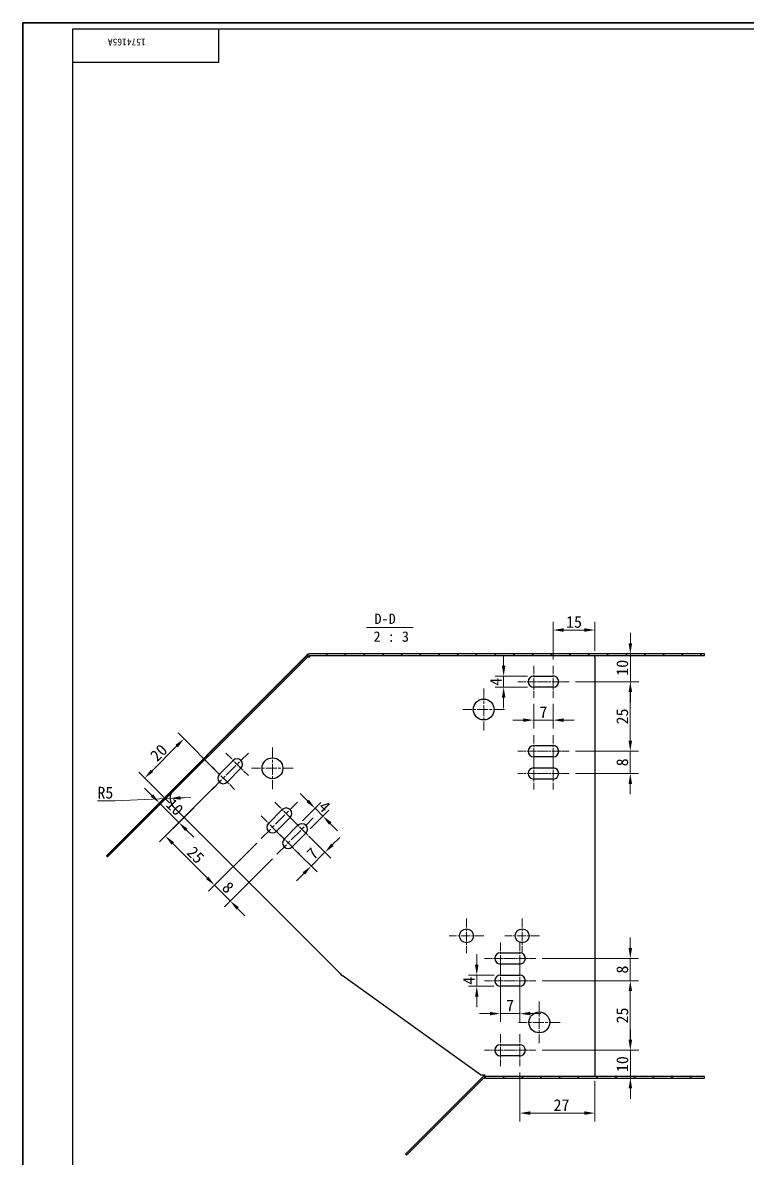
# Model space of a CAD drawing. Header units: millimetres. Extents: x 9 to 887, y 8 to 622.
# Drawn here: x 9 to 269.7, y 213.5 to 621.8 of the extents above; entities that cross this region are included whole.
import ezdxf
from ezdxf.enums import TextEntityAlignment as Align

# ---------------------------------------------------------------- set-up
doc = ezdxf.new("R2018")
doc.units = ezdxf.units.MM
doc.header["$LTSCALE"] = 1.5
doc.linetypes.add('CHAIN', pattern=[0.3543, 0.2362, -0.0295, 0.0591, -0.0295])
for name, color, linetype, lineweight, true_color in [('中心标记 (ISO)', 1, 'CHAIN', 18, 0xff0000), ('中心线 (ISO)', 1, 'CHAIN', 18, 0xff0000), ('尺寸 (ISO)', 7, 'Continuous', 18, 0x008000), ('符号 (ISO)', 7, 'Continuous', 18, 0x008000)]:
    doc.layers.add(name, color=color, linetype=linetype, lineweight=lineweight, true_color=true_color)
for name, color, linetype, lineweight in [('剖面线 (ISO)', 7, 'Continuous', 18), ('可见 (ISO)', 7, 'Continuous', 25), ('图框 (ISO)', 7, 'Continuous', 35)]:
    doc.layers.add(name, color=color, linetype=linetype, lineweight=lineweight)
doc.styles.add('HZ_33', font='simfang.ttf')
doc.styles.get("Standard").update_dxf_attribs({"font": 'simfang.ttf'})
doc.styles.add('最新国标', font='simfang.ttf')
doc.dimstyles.new('默认 (GB)', dxfattribs={"dimscale": 1.5, "dimtxt": 2.8, "dimasz": 2.5, "dimexe": 2, "dimexo": 1.5, "dimgap": 0.5, "dimtad": 1, "dimtoh": 1, "dimdsep": 46, "dimtxsty": '最新国标', "dimcen": 0.09, "dimdle": 10, "dimclrd": 256, "dimclre": 256, "dimclrt": 256, "dimaunit": 1, "dimadec": 3, "dimazin": 2, "dimtfac": 0.535714, "dimtdec": 3, "dimtmove": 0, "dimatfit": 3, "dimfxl": 0, "dimtolj": 1, "dimlwd": -1, "dimlwe": -1, "dimarcsym": 0})
pattern_1 = [(45, (0, 0), (-3.367596, 3.367596), [])]

# ---------------------------------------------------------------- blocks, each defined once
blk = doc.blocks.new('图框 最新国标')
at = {"layer": '图框 (ISO)'}
for p, q in [((6, 7), (6, 414.5)), ((6, 414.5), (588.5, 414.5))]:
    blk.add_line(p, q, dxfattribs=at)
at = {"layer": '图框 (ISO)', "color": 7, "linetype": 'Continuous', "lineweight": 25}
for p, q in [((18, 413), (587, 413)), ((18, 7), (18, 413)), ((18, 413), (587, 413)), ((53, 413), (53, 405)), ((53, 405), (18, 405))]:
    blk.add_line(p, q, dxfattribs=at)
at = {"layer": '图框 (ISO)', "lineweight": 30}
blk.add_attdef('零件代号', text='', height=2.5, rotation=180, dxfattribs=at).set_placement((35.5, 409), align=Align.MIDDLE_CENTER)
blk = doc.blocks.new('*D57')
at = {"layer": 'Defpoints', "color": 0, "transparency": 16777216}
for p in [(193.62, 252.34), (227.65, 252.34), (227.65, 242.34)]:
    blk.add_point(p, dxfattribs=at)
at = {"layer": '尺寸 (ISO)', "color": 116, "true_color": 0x00803f, "transparency": 16777216}
for p, q in [((227.65, 256.09), (227.65, 259.84)), ((195.87, 252.34), (230.65, 252.34)), ((227.65, 252.34), (227.65, 248.59)), ((227.65, 246.09), (227.65, 248.59)), ((227.65, 242.34), (227.65, 246.09)), ((227.65, 238.59), (227.65, 234.84))]:
    blk.add_line(p, q, dxfattribs=at)
for points in [[(227.02, 256.09), (228.27, 256.09), (227.65, 252.34)], [(227.02, 238.59), (228.27, 238.59), (227.65, 242.34)]]:
    blk.add_solid(points, dxfattribs=at)
at = {"layer": '尺寸 (ISO)', "transparency": 16777216, "insert": (224.77, 247.34), "char_height": 4.2, "attachment_point": 5, "rotation": 90, "style": '最新国标'}
blk.add_mtext('\\A1;10', dxfattribs=at)
blk = doc.blocks.new('*D58')
at = {"layer": 'Defpoints', "color": 0, "transparency": 16777216}
for p in [(193.62, 277.34), (193.62, 252.34), (227.62, 252.34)]:
    blk.add_point(p, dxfattribs=at)
at = {"layer": '尺寸 (ISO)', "color": 116, "true_color": 0x00803f, "transparency": 16777216}
for p, q in [((195.87, 277.34), (230.62, 277.34)), ((227.62, 273.59), (227.62, 256.09)), ((195.87, 252.34), (230.62, 252.34))]:
    blk.add_line(p, q, dxfattribs=at)
for points in [[(227, 273.59), (228.25, 273.59), (227.62, 277.34)], [(227, 256.09), (228.25, 256.09), (227.62, 252.34)]]:
    blk.add_solid(points, dxfattribs=at)
at = {"layer": '尺寸 (ISO)', "transparency": 16777216, "insert": (224.75, 264.84), "char_height": 4.2, "attachment_point": 5, "rotation": 90, "style": '最新国标'}
blk.add_mtext('\\A1;25', dxfattribs=at)
blk = doc.blocks.new('*D59')
at = {"layer": 'Defpoints', "color": 0, "transparency": 16777216}
for p in [(180.87, 279.34), (172.38, 275.34), (180.87, 275.34)]:
    blk.add_point(p, dxfattribs=at)
at = {"layer": '尺寸 (ISO)', "color": 116, "true_color": 0x00803f, "transparency": 16777216}
for p, q in [((172.38, 283.09), (172.38, 286.84)), ((178.62, 279.34), (169.38, 279.34)), ((172.38, 279.34), (172.38, 275.34)), ((178.62, 275.34), (169.38, 275.34)), ((172.38, 271.59), (172.38, 267.84))]:
    blk.add_line(p, q, dxfattribs=at)
for points in [[(171.75, 283.09), (173, 283.09), (172.38, 279.34)], [(171.75, 271.59), (173, 271.59), (172.38, 275.34)]]:
    blk.add_solid(points, dxfattribs=at)
at = {"layer": '尺寸 (ISO)', "transparency": 16777216, "insert": (169.53, 277.34), "char_height": 4.2, "attachment_point": 5, "rotation": 90, "style": '最新国标'}
blk.add_mtext('\\A1;4', dxfattribs=at)
blk = doc.blocks.new('*D60')
at = {"layer": 'Defpoints', "color": 0, "transparency": 16777216}
for p in [(180.87, 279.34), (187.87, 279.34), (187.87, 265.5)]:
    blk.add_point(p, dxfattribs=at)
at = {"layer": '尺寸 (ISO)', "color": 116, "true_color": 0x00803f, "transparency": 16777216}
for p, q in [((180.87, 277.09), (180.87, 262.5)), ((187.87, 277.09), (187.87, 262.5)), ((177.12, 265.5), (173.37, 265.5)), ((180.87, 265.5), (187.87, 265.5)), ((191.62, 265.5), (195.37, 265.5))]:
    blk.add_line(p, q, dxfattribs=at)
for points in [[(177.12, 266.13), (177.12, 264.88), (180.87, 265.5)], [(191.62, 266.13), (191.62, 264.88), (187.87, 265.5)]]:
    blk.add_solid(points, dxfattribs=at)
at = {"layer": '尺寸 (ISO)', "transparency": 16777216, "insert": (184.37, 268.37), "char_height": 4.2, "attachment_point": 5, "style": '最新国标'}
blk.add_mtext('\\A1;7', dxfattribs=at)
blk = doc.blocks.new('*D61')
at = {"layer": 'Defpoints', "color": 0, "transparency": 16777216}
for p in [(187.87, 246.59), (214.87, 243.54), (214.87, 229.74)]:
    blk.add_point(p, dxfattribs=at)
at = {"layer": '尺寸 (ISO)', "color": 116, "true_color": 0x00803f, "transparency": 16777216}
for p, q in [((187.87, 244.34), (187.87, 226.74)), ((214.87, 241.29), (214.87, 226.74)), ((191.62, 229.74), (211.12, 229.74))]:
    blk.add_line(p, q, dxfattribs=at)
for points in [[(191.62, 230.36), (191.62, 229.11), (187.87, 229.74)], [(211.12, 230.36), (211.12, 229.11), (214.87, 229.74)]]:
    blk.add_solid(points, dxfattribs=at)
at = {"layer": '尺寸 (ISO)', "transparency": 16777216, "insert": (202.87, 232.61), "char_height": 4.2, "attachment_point": 5, "style": '最新国标'}
blk.add_mtext('\\A1;27', dxfattribs=at)
blk = doc.blocks.new('*D62')
at = {"layer": 'Defpoints', "color": 0, "transparency": 16777216}
for p in [(79.77, 348.76), (63.13, 346.26), (65.22, 334.2)]:
    blk.add_point(p, dxfattribs=at)
at = {"layer": '尺寸 (ISO)', "color": 116, "true_color": 0x00803f, "transparency": 16777216}
for p, q in [((78.18, 347.17), (63.09, 332.08)), ((55.49, 343.93), (52.84, 346.58)), ((58.14, 341.28), (60.8, 338.62)), ((60.8, 338.62), (62.56, 336.86)), ((65.22, 334.2), (62.56, 336.86)), ((67.87, 331.55), (70.52, 328.9))]:
    blk.add_line(p, q, dxfattribs=at)
for points in [[(55.93, 344.37), (55.05, 343.49), (58.14, 341.28)], [(68.31, 331.99), (67.42, 331.11), (65.22, 334.2)]]:
    blk.add_solid(points, dxfattribs=at)
at = {"layer": '尺寸 (ISO)', "transparency": 16777216, "insert": (63.71, 339.77), "char_height": 4.2, "attachment_point": 5, "rotation": 315, "style": '最新国标'}
blk.add_mtext('\\A1;10', dxfattribs=at)
blk = doc.blocks.new('*D63')
at = {"layer": 'Defpoints', "color": 0, "transparency": 16777216}
for p in [(52.9, 350.17), (81.18, 350.17), (63.5, 339.56)]:
    blk.add_point(p, dxfattribs=at)
at = {"layer": '尺寸 (ISO)', "color": 116, "true_color": 0x00803f, "transparency": 16777216}
for p, q in [((79.59, 351.76), (64.92, 366.43)), ((64.39, 361.66), (55.55, 352.82)), ((61.91, 341.15), (50.78, 352.29))]:
    blk.add_line(p, q, dxfattribs=at)
for points in [[(63.95, 362.1), (64.83, 361.22), (67.04, 364.31)], [(55.11, 353.26), (55.99, 352.38), (52.9, 350.17)]]:
    blk.add_solid(points, dxfattribs=at)
at = {"layer": '尺寸 (ISO)', "transparency": 16777216, "insert": (57.94, 359.27), "char_height": 4.2, "attachment_point": 5, "rotation": 45, "style": '最新国标'}
blk.add_mtext('\\A1;20', dxfattribs=at)
blk = doc.blocks.new('*D64')
at = {"layer": 'Defpoints', "color": 0, "transparency": 16777216}
for p in [(67.04, 343.1), (62.04, 342.88)]:
    blk.add_point(p, dxfattribs=at)
at = {"layer": '尺寸 (ISO)', "color": 116, "true_color": 0x00803f, "transparency": 16777216}
for p, q in [((67.04, 343.1), (62.04, 342.88)), ((65.79, 343.04), (69.54, 343.21)), ((35.97, 342.02), (42.29, 342.02)), ((42.29, 342.02), (58.3, 342.72)), ((62.04, 342.88), (58.3, 342.72))]:
    blk.add_line(p, q, dxfattribs=at)
blk.add_solid([(65.76, 343.67), (65.82, 342.42), (62.04, 342.88)], dxfattribs=at)
at = {"layer": '尺寸 (ISO)', "transparency": 16777216, "insert": (38.75, 344.9), "char_height": 4.2, "attachment_point": 5, "style": '最新国标'}
blk.add_mtext('\\A1;R5', dxfattribs=at)
blk = doc.blocks.new('*D74')
at = {"layer": 'Defpoints', "color": 0, "transparency": 16777216}
for p in [(110.88, 330.37), (105.93, 325.42), (112.8, 318.55)]:
    blk.add_point(p, dxfattribs=at)
at = {"layer": '尺寸 (ISO)', "color": 116, "true_color": 0x00803f, "transparency": 16777216}
for p, q in [((112.47, 328.78), (119.87, 321.38)), ((120.4, 326.15), (123.06, 328.8)), ((107.52, 323.83), (114.92, 316.43)), ((117.75, 323.5), (112.8, 318.55)), ((110.15, 315.9), (107.5, 313.24))]:
    blk.add_line(p, q, dxfattribs=at)
for points in [[(119.96, 326.59), (120.85, 325.71), (117.75, 323.5)], [(109.71, 316.34), (110.59, 315.45), (112.8, 318.55)]]:
    blk.add_solid(points, dxfattribs=at)
at = {"layer": '尺寸 (ISO)', "transparency": 16777216, "insert": (113.25, 323.05), "char_height": 4.2, "attachment_point": 5, "rotation": 45, "style": '最新国标'}
blk.add_mtext('\\A1;7', dxfattribs=at)
blk = doc.blocks.new('*D75')
at = {"layer": 'Defpoints', "color": 0, "transparency": 16777216}
for p in [(193.62, 285.34), (227.62, 285.34), (193.62, 277.34)]:
    blk.add_point(p, dxfattribs=at)
at = {"layer": '尺寸 (ISO)', "color": 116, "true_color": 0x00803f, "transparency": 16777216}
for p, q in [((227.62, 289.09), (227.62, 292.84)), ((195.87, 285.34), (230.62, 285.34)), ((227.62, 277.34), (227.62, 285.34)), ((195.87, 277.34), (230.62, 277.34)), ((227.62, 273.59), (227.62, 269.84))]:
    blk.add_line(p, q, dxfattribs=at)
for points in [[(227, 289.09), (228.25, 289.09), (227.62, 285.34)], [(227, 273.59), (228.25, 273.59), (227.62, 277.34)]]:
    blk.add_solid(points, dxfattribs=at)
at = {"layer": '尺寸 (ISO)', "transparency": 16777216, "insert": (224.75, 281.34), "char_height": 4.2, "attachment_point": 5, "rotation": 90, "style": '最新国标'}
blk.add_mtext('\\A1;8', dxfattribs=at)
blk = doc.blocks.new('*D76')
at = {"layer": 'Defpoints', "color": 0, "transparency": 16777216}
for p in [(205.62, 359.84), (227.62, 359.84), (205.62, 351.84)]:
    blk.add_point(p, dxfattribs=at)
at = {"layer": '尺寸 (ISO)', "color": 116, "true_color": 0x00803f, "transparency": 16777216}
for p, q in [((227.62, 363.59), (227.62, 367.34)), ((207.87, 359.84), (230.62, 359.84)), ((227.62, 351.84), (227.62, 359.84)), ((207.87, 351.84), (230.62, 351.84)), ((227.62, 348.09), (227.62, 344.34))]:
    blk.add_line(p, q, dxfattribs=at)
for points in [[(227, 363.59), (228.25, 363.59), (227.62, 359.84)], [(227, 348.09), (228.25, 348.09), (227.62, 351.84)]]:
    blk.add_solid(points, dxfattribs=at)
at = {"layer": '尺寸 (ISO)', "transparency": 16777216, "insert": (224.75, 355.84), "char_height": 4.2, "attachment_point": 5, "rotation": 90, "style": '最新国标'}
blk.add_mtext('\\A1;8', dxfattribs=at)
blk = doc.blocks.new('*D77')
at = {"layer": 'Defpoints', "color": 0, "transparency": 16777216}
for p in [(117.01, 336.5), (108.05, 333.2), (110.88, 330.37)]:
    blk.add_point(p, dxfattribs=at)
at = {"layer": '尺寸 (ISO)', "color": 116, "true_color": 0x00803f, "transparency": 16777216}
for p, q in [((111.53, 341.98), (108.88, 344.63)), ((109.64, 334.79), (116.3, 341.45)), ((114.18, 339.33), (117.01, 336.5)), ((112.47, 331.96), (119.13, 338.62)), ((119.66, 333.85), (122.31, 331.2))]:
    blk.add_line(p, q, dxfattribs=at)
for points in [[(111.97, 342.42), (111.09, 341.54), (114.18, 339.33)], [(120.1, 334.29), (119.22, 333.41), (117.01, 336.5)]]:
    blk.add_solid(points, dxfattribs=at)
at = {"layer": '尺寸 (ISO)', "transparency": 16777216, "insert": (117.61, 339.93), "char_height": 4.2, "attachment_point": 5, "rotation": 315, "style": '最新国标'}
blk.add_mtext('\\A1;4', dxfattribs=at)
blk = doc.blocks.new('*D82')
at = {"layer": 'Defpoints', "color": 0, "transparency": 16777216}
for p in [(79.77, 348.76), (94.79, 328.43), (78.02, 311.66)]:
    blk.add_point(p, dxfattribs=at)
at = {"layer": '尺寸 (ISO)', "color": 116, "true_color": 0x00803f, "transparency": 16777216}
for p, q in [((78.18, 347.17), (58.23, 327.21)), ((63, 326.68), (75.37, 314.31)), ((93.2, 326.84), (75.9, 309.54))]:
    blk.add_line(p, q, dxfattribs=at)
for points in [[(63.44, 327.13), (62.56, 326.24), (60.35, 329.34)], [(75.81, 314.75), (74.93, 313.87), (78.02, 311.66)]]:
    blk.add_solid(points, dxfattribs=at)
at = {"layer": '尺寸 (ISO)', "transparency": 16777216, "insert": (71.22, 322.53), "char_height": 4.2, "attachment_point": 5, "rotation": 315, "style": '最新国标'}
blk.add_mtext('\\A1;25', dxfattribs=at)
blk = doc.blocks.new('*D83')
at = {"layer": 'Defpoints', "color": 0, "transparency": 16777216}
for p in [(94.79, 328.43), (100.45, 322.77), (83.68, 306)]:
    blk.add_point(p, dxfattribs=at)
at = {"layer": '尺寸 (ISO)', "color": 116, "true_color": 0x00803f, "transparency": 16777216}
for p, q in [((93.2, 326.84), (75.9, 309.54)), ((98.86, 321.18), (81.56, 303.88)), ((75.37, 314.31), (72.72, 316.96)), ((78.02, 311.66), (83.68, 306)), ((86.33, 303.35), (88.98, 300.7))]:
    blk.add_line(p, q, dxfattribs=at)
for points in [[(75.81, 314.75), (74.93, 313.87), (78.02, 311.66)], [(86.77, 303.79), (85.89, 302.91), (83.68, 306)]]:
    blk.add_solid(points, dxfattribs=at)
at = {"layer": '尺寸 (ISO)', "transparency": 16777216, "insert": (82.88, 310.86), "char_height": 4.2, "attachment_point": 5, "rotation": 315, "style": '最新国标'}
blk.add_mtext('\\A1;8', dxfattribs=at)
blk = doc.blocks.new('*D84')
at = {"layer": 'Defpoints', "color": 0, "transparency": 16777216}
for p in [(227.64, 394.84), (205.62, 384.84), (227.64, 384.84)]:
    blk.add_point(p, dxfattribs=at)
at = {"layer": '尺寸 (ISO)', "color": 116, "true_color": 0x00803f, "transparency": 16777216}
for p, q in [((227.64, 398.59), (227.64, 402.34)), ((227.64, 394.84), (227.64, 391.09)), ((227.64, 391.09), (227.64, 388.59)), ((227.64, 384.84), (227.64, 388.59)), ((207.87, 384.84), (230.64, 384.84)), ((227.64, 381.09), (227.64, 377.34))]:
    blk.add_line(p, q, dxfattribs=at)
for points in [[(227.02, 398.59), (228.27, 398.59), (227.64, 394.84)], [(227.02, 381.09), (228.27, 381.09), (227.64, 384.84)]]:
    blk.add_solid(points, dxfattribs=at)
at = {"layer": '尺寸 (ISO)', "transparency": 16777216, "insert": (224.77, 389.84), "char_height": 4.2, "attachment_point": 5, "rotation": 90, "style": '最新国标'}
blk.add_mtext('\\A1;10', dxfattribs=at)
blk = doc.blocks.new('*D85')
at = {"layer": 'Defpoints', "color": 0, "transparency": 16777216}
for p in [(205.62, 384.84), (205.62, 359.84), (227.62, 359.84)]:
    blk.add_point(p, dxfattribs=at)
at = {"layer": '尺寸 (ISO)', "color": 116, "true_color": 0x00803f, "transparency": 16777216}
for p, q in [((207.87, 384.84), (230.62, 384.84)), ((227.62, 381.09), (227.62, 363.59)), ((207.87, 359.84), (230.62, 359.84))]:
    blk.add_line(p, q, dxfattribs=at)
for points in [[(227, 381.09), (228.25, 381.09), (227.62, 384.84)], [(227, 363.59), (228.25, 363.59), (227.62, 359.84)]]:
    blk.add_solid(points, dxfattribs=at)
at = {"layer": '尺寸 (ISO)', "transparency": 16777216, "insert": (224.75, 372.34), "char_height": 4.2, "attachment_point": 5, "rotation": 90, "style": '最新国标'}
blk.add_mtext('\\A1;25', dxfattribs=at)
blk = doc.blocks.new('*D86')
at = {"layer": 'Defpoints', "color": 0, "transparency": 16777216}
for p in [(199.87, 403.4), (214.87, 393.64), (199.87, 390.59)]:
    blk.add_point(p, dxfattribs=at)
at = {"layer": '尺寸 (ISO)', "color": 116, "true_color": 0x00803f, "transparency": 16777216}
for p, q in [((199.87, 392.84), (199.87, 406.4)), ((214.87, 395.89), (214.87, 406.4)), ((211.12, 403.4), (203.62, 403.4))]:
    blk.add_line(p, q, dxfattribs=at)
for points in [[(203.62, 404.03), (203.62, 402.78), (199.87, 403.4)], [(211.12, 404.03), (211.12, 402.78), (214.87, 403.4)]]:
    blk.add_solid(points, dxfattribs=at)
at = {"layer": '尺寸 (ISO)', "transparency": 16777216, "insert": (207.37, 406.28), "char_height": 4.2, "attachment_point": 5, "style": '最新国标'}
blk.add_mtext('\\A1;15', dxfattribs=at)
blk = doc.blocks.new('*D87')
at = {"layer": 'Defpoints', "color": 0, "transparency": 16777216}
for p in [(192.87, 386.84), (182.05, 382.84), (192.87, 382.84)]:
    blk.add_point(p, dxfattribs=at)
at = {"layer": '尺寸 (ISO)', "color": 116, "true_color": 0x00803f, "transparency": 16777216}
for p, q in [((182.05, 390.59), (182.05, 394.34)), ((190.62, 386.84), (179.05, 386.84)), ((182.05, 386.84), (182.05, 382.84)), ((190.62, 382.84), (179.05, 382.84)), ((182.05, 379.09), (182.05, 375.34))]:
    blk.add_line(p, q, dxfattribs=at)
for points in [[(181.42, 390.59), (182.67, 390.59), (182.05, 386.84)], [(181.42, 379.09), (182.67, 379.09), (182.05, 382.84)]]:
    blk.add_solid(points, dxfattribs=at)
at = {"layer": '尺寸 (ISO)', "transparency": 16777216, "insert": (179.2, 384.84), "char_height": 4.2, "attachment_point": 5, "rotation": 90, "style": '最新国标'}
blk.add_mtext('\\A1;4', dxfattribs=at)
blk = doc.blocks.new('*D88')
at = {"layer": 'Defpoints', "color": 0, "transparency": 16777216}
for p in [(192.87, 379.09), (199.87, 379.09), (199.87, 371.02)]:
    blk.add_point(p, dxfattribs=at)
at = {"layer": '尺寸 (ISO)', "color": 116, "true_color": 0x00803f, "transparency": 16777216}
for p, q in [((192.87, 376.84), (192.87, 368.02)), ((199.87, 376.84), (199.87, 368.02)), ((189.12, 371.02), (185.37, 371.02)), ((192.87, 371.02), (199.87, 371.02)), ((203.62, 371.02), (207.37, 371.02))]:
    blk.add_line(p, q, dxfattribs=at)
for points in [[(189.12, 371.64), (189.12, 370.39), (192.87, 371.02)], [(203.62, 371.64), (203.62, 370.39), (199.87, 371.02)]]:
    blk.add_solid(points, dxfattribs=at)
at = {"layer": '尺寸 (ISO)', "transparency": 16777216, "insert": (196.37, 373.89), "char_height": 4.2, "attachment_point": 5, "style": '最新国标'}
blk.add_mtext('\\A1;7', dxfattribs=at)

msp = doc.modelspace()

# ---------------------------------------------------------------- hatches: boundary and pattern name
at = {"layer": '剖面线 (ISO)'}
h = msp.add_hatch(dxfattribs=at)
h.set_pattern_fill('ANSI31', color=256, scale=38.1, style=0)
h.set_pattern_definition(pattern_1)
edge = h.paths.add_edge_path()
edge.add_line((39.1122, 322.2438), (39.5365, 321.8195))
edge.add_line((39.5365, 321.8195), (111.7777, 394.0608))
edge.add_ellipse((112.202, 393.6365), major_axis=(0.4243, 0.4243), ratio=1, start_angle=45, end_angle=90, ccw=False)
edge.add_line((112.202, 394.2365), (254.3665, 394.2365))
edge.add_line((254.3665, 394.2365), (254.3665, 394.8365))
edge.add_line((254.3665, 394.8365), (112.202, 394.8365))
edge.add_ellipse((112.202, 393.6365), major_axis=(-1.2, 0), ratio=1, start_angle=270, end_angle=315)
edge.add_line((111.3535, 394.485), (39.1122, 322.2438))
h = msp.add_hatch(dxfattribs=at)
h.set_pattern_fill('ANSI31', color=256, scale=38.1, style=0)
h.set_pattern_definition(pattern_1)
edge = h.paths.add_edge_path()
edge.add_line((146.6975, 215.01), (147.1217, 214.5858))
edge.add_line((147.1217, 214.5858), (174.6968, 242.1608))
edge.add_ellipse((175.121, 241.7365), major_axis=(0.4243, 0.4243), ratio=1, start_angle=45, end_angle=90, ccw=False)
edge.add_line((175.121, 242.3365), (254.3665, 242.3365))
edge.add_line((254.3665, 242.3365), (254.3665, 242.9365))
edge.add_line((254.3665, 242.9365), (175.121, 242.9365))
edge.add_ellipse((175.121, 241.7365), major_axis=(-1.2, 0), ratio=1, start_angle=270, end_angle=315)
edge.add_line((174.2725, 242.585), (146.6975, 215.01))

# ---------------------------------------------------------------- linework, layer by layer
at = {"layer": '中心标记 (ISO)', "ltscale": 8.519156}
for p, q in [((192.8725, 390.5865), (192.8725, 379.0865)), ((199.8725, 390.5865), (199.8725, 379.0865)), ((192.8725, 365.5865), (192.8725, 354.0865)), ((199.8725, 365.5865), (199.8725, 354.0865)), ((82.0647, 359.1859), (90.1965, 351.0542)), ((192.8725, 357.5865), (192.8725, 346.0865)), ((199.8725, 357.5865), (199.8725, 346.0865)), ((77.115, 354.2362), (85.2467, 346.1044)), ((99.7424, 341.5082), (107.8741, 333.3765)), ((94.7927, 336.5585), (102.9244, 328.4268)), ((105.3993, 335.8514), (113.531, 327.7197)), ((100.4495, 330.9016), (108.5812, 322.7699)), ((180.8725, 291.0865), (180.8725, 279.5865)), ((187.8725, 291.0865), (187.8725, 279.5865)), ((180.8725, 283.0865), (180.8725, 271.5865)), ((187.8725, 283.0865), (187.8725, 271.5865)), ((180.8725, 258.0865), (180.8725, 246.5865)), ((187.8725, 258.0865), (187.8725, 246.5865))]:
    msp.add_line(p, q, dxfattribs=at)
at = {"layer": '中心标记 (ISO)', "ltscale": 7.037547}
for p, q in [((196.6225, 384.8365), (187.1225, 384.8365)), ((205.6225, 384.8365), (196.1225, 384.8365)), ((196.6225, 359.8365), (187.1225, 359.8365)), ((205.6225, 359.8365), (196.1225, 359.8365)), ((196.6225, 351.8365), (187.1225, 351.8365)), ((205.6225, 351.8365), (196.1225, 351.8365)), ((184.6225, 285.3365), (175.1225, 285.3365)), ((193.6225, 285.3365), (184.1225, 285.3365)), ((184.6225, 277.3365), (175.1225, 277.3365)), ((193.6225, 277.3365), (184.1225, 277.3365)), ((184.6225, 252.3365), (175.1225, 252.3365)), ((193.6225, 252.3365), (184.1225, 252.3365))]:
    msp.add_line(p, q, dxfattribs=at)
at = {"layer": '中心标记 (ISO)', "ltscale": 11.111974}
for p, q in [((174.8725, 382.3365), (174.8725, 367.3365)), ((182.3725, 374.8365), (167.3725, 374.8365)), ((98.8585, 361.2058), (98.8585, 346.2058)), ((106.3585, 353.7058), (91.3585, 353.7058)), ((194.8725, 269.8365), (194.8725, 254.8365)), ((202.3725, 262.3365), (187.3725, 262.3365))]:
    msp.add_line(p, q, dxfattribs=at)
at = {"layer": '中心标记 (ISO)', "ltscale": 9.259962}
for p, q in [((168.6913, 299.6865), (168.6913, 287.1865)), ((188.6913, 299.6865), (188.6913, 287.1865)), ((174.9413, 293.4365), (162.4413, 293.4365)), ((194.9413, 293.4365), (182.4413, 293.4365))]:
    msp.add_line(p, q, dxfattribs=at)
at = {"layer": '中心线 (ISO)', "ltscale": 13.704791}
for p, q in [((77.115, 346.1044), (90.1965, 359.1859)), ((94.7927, 328.4268), (107.8741, 341.5082)), ((100.4495, 322.7699), (113.531, 335.8514))]:
    msp.add_line(p, q, dxfattribs=at)
at = {"layer": '可见 (ISO)'}
for p, q in [((111.3535, 394.485), (39.1122, 322.2438)), ((39.5365, 321.8195), (111.7777, 394.0608)), ((112.202, 393.6365), (111.3535, 393.6365)), ((254.3665, 394.8365), (112.202, 394.8365)), ((112.202, 394.2365), (254.3665, 394.2365)), ((112.202, 394.2365), (112.202, 393.6365)), ((214.8725, 393.6365), (214.8725, 394.2365)), ((214.8725, 393.6365), (214.8725, 243.5365)), ((254.3665, 394.2365), (254.3665, 394.8365)), ((192.8725, 386.8365), (199.8725, 386.8365)), ((199.8725, 382.8365), (192.8725, 382.8365)), ((192.8725, 361.8365), (199.8725, 361.8365)), ((79.7666, 351.5845), (84.7164, 356.5343)), ((199.8725, 357.8365), (192.8725, 357.8365)), ((87.5448, 353.7058), (82.5951, 348.7561)), ((192.8725, 353.8365), (199.8725, 353.8365)), ((199.8725, 349.8365), (192.8725, 349.8365)), ((123.3185, 279.7484), (63.5032, 339.5637)), ((97.4443, 333.9068), (102.3941, 338.8566)), ((105.2225, 336.0282), (100.2727, 331.0784)), ((103.1012, 328.25), (108.0509, 333.1997)), ((110.8793, 330.3713), (105.9296, 325.4216)), ((39.1122, 322.2438), (39.5365, 321.8195)), ((180.8725, 287.3365), (187.8725, 287.3365)), ((187.8725, 283.3365), (180.8725, 283.3365)), ((173.6725, 243.5365), (123.9391, 279.2215)), ((180.8725, 279.3365), (187.8725, 279.3365)), ((187.8725, 275.3365), (180.8725, 275.3365)), ((180.8725, 254.3365), (187.8725, 254.3365)), ((187.8725, 250.3365), (180.8725, 250.3365)), ((174.2725, 242.585), (146.6975, 215.01)), ((147.1217, 214.5858), (174.6968, 242.1608)), ((173.6725, 243.5365), (175.121, 243.5365)), ((175.121, 243.5365), (175.121, 242.9365)), ((254.3665, 242.9365), (175.121, 242.9365)), ((175.121, 242.3365), (254.3665, 242.3365)), ((214.8725, 243.5365), (214.8725, 242.9365)), ((254.3665, 242.3365), (254.3665, 242.9365)), ((146.6975, 215.01), (147.1217, 214.5858))]:
    msp.add_line(p, q, dxfattribs=at)
for centre, radius in [((174.8725, 374.8365), 3.75), ((98.8585, 353.7058), 3.75), ((168.6913, 293.4365), 2.5), ((188.6913, 293.4365), 2.5), ((194.8725, 262.3365), 3.75)]:
    msp.add_circle(centre, radius, dxfattribs=at)
for centre, radius, start, end in [((112.202, 393.6365), 1.2, 90, 135), ((112.202, 393.6365), 0.6, 90, 135), ((192.8725, 384.8365), 2, 90, 270), ((199.8725, 384.8365), 2, 270, 90), ((192.8725, 359.8365), 2, 90, 270), ((199.8725, 359.8365), 2, 270, 90), ((86.1306, 355.12), 2, 315, 135), ((81.1808, 350.1703), 2, 135, 315), ((192.8725, 351.8365), 2, 90, 270), ((199.8725, 351.8365), 2, 270, 90), ((67.0387, 343.0992), 5, 163.357637, 225), ((103.8083, 337.4424), 2, 315, 135), ((98.8585, 332.4926), 2, 135, 315), ((109.4651, 331.7855), 2, 315, 135), ((104.5154, 326.8358), 2, 135, 315), ((180.8725, 285.3365), 2, 90, 270), ((187.8725, 285.3365), 2, 270, 90), ((126.854, 283.284), 5, 225, 234.339582), ((180.8725, 277.3365), 2, 90, 270), ((187.8725, 277.3365), 2, 270, 90), ((180.8725, 252.3365), 2, 90, 270), ((187.8725, 252.3365), 2, 270, 90), ((175.121, 241.7365), 1.2, 90, 135), ((175.121, 241.7365), 0.6, 90, 135)]:
    msp.add_arc(centre, radius, start, end, dxfattribs=at)
at = {"layer": '符号 (ISO)'}
msp.add_line((132.672, 404.285), (149.5141, 404.285), dxfattribs=at)

# ---------------------------------------------------------------- block references
ref = msp.add_blockref('图框 最新国标', (0, 0), dxfattribs=dict(xscale=1.5, yscale=1.5, zscale=1.5))
lines = msp.add_mtext('1574165A', dxfattribs={"layer": '图框 (ISO)', "insert": (53.25, 613.5), "char_height": 2.5, "attachment_point": 1, "rotation": 180})
ref.add_attrib('零件代号', '', (53.25, 613.5)).embed_mtext(lines)

# ---------------------------------------------------------------- texts
at = {"layer": '符号 (ISO)', "char_height": 3.75, "attachment_point": 7, "style": 'HZ_33'}
for s, insert in [('D-D ', (135.575, 405.5878)), (' 2 : 3', (132.672, 399.1226))]:
    msp.add_mtext(s, dxfattribs=dict(at, insert=insert))

# ---------------------------------------------------------------- dimensions: what is measured, and where the dimension line sits
at = {"layer": '尺寸 (ISO)', "color": 116, "true_color": 0x00803f}
for base, p1, p2, angle, override, picture, middle in [((199.8725, 403.4034), (214.8725, 393.6365), (199.8725, 390.5865), 180, {"dimgap": 0.5, "dimtoh": 0, "dimdec": 2, "dimtol": 0, "dimlim": 0, "dimtp": 0, "dimtm": 0, "dimtdec": 3, "dimtofl": 0, "dimatfit": 1}, '*D86', (207.3725, 403.4034)), ((227.6435, 384.8365), (227.6435, 394.8365), (205.6225, 384.8365), 90, {"dimgap": 0.5, "dimtoh": 0, "dimdec": 2, "dimse1": 1, "dimtol": 0, "dimlim": 0, "dimtp": 0, "dimtm": 0, "dimtdec": 3, "dimtofl": 0}, '*D84', (227.6435, 389.8365)), ((182.0453, 382.8365), (192.8725, 386.8365), (192.8725, 382.8365), 270, {"dimgap": 0.5, "dimtoh": 0, "dimdec": 2, "dimtol": 0, "dimlim": 0, "dimtp": 0, "dimtm": 0, "dimtdec": 3, "dimtofl": 1, "dimatfit": 1}, '*D87', (182.0453, 384.8365)), ((227.6227, 359.8365), (205.6225, 384.8365), (205.6225, 359.8365), 90, {"dimgap": 0.5, "dimtoh": 0, "dimdec": 2, "dimtol": 0, "dimlim": 0, "dimtp": 0, "dimtm": 0, "dimtdec": 3, "dimtofl": 0, "dimatfit": 1}, '*D85', (227.6227, 372.3365)), ((199.8725, 371.0176), (192.8725, 379.0865), (199.8725, 379.0865), 180, {"dimgap": 0.5, "dimtoh": 0, "dimdec": 2, "dimtol": 0, "dimlim": 0, "dimtp": 0, "dimtm": 0, "dimtdec": 3, "dimtofl": 1, "dimatfit": 1}, '*D88', (196.3725, 371.0176)), ((52.8966, 350.1703), (81.1808, 350.1703), (63.5032, 339.5637), 45, {"dimgap": 0.5, "dimtoh": 0, "dimdec": 2, "dimtol": 0, "dimlim": 0, "dimtp": 0, "dimtm": 0, "dimtdec": 3, "dimtofl": 0, "dimatfit": 1}, '*D63', (59.9676, 357.2414)), ((227.6227, 359.8365), (205.6225, 351.8365), (205.6225, 359.8365), 90, {"dimgap": 0.5, "dimtoh": 0, "dimdec": 2, "dimtol": 0, "dimlim": 0, "dimtp": 0, "dimtm": 0, "dimtdec": 3, "dimtofl": 1, "dimatfit": 1}, '*D76', (227.6227, 355.8365)), ((65.215, 334.2045), (63.1286, 346.2601), (79.7666, 348.7561), 135, {"dimgap": 0.5, "dimtoh": 0, "dimdec": 2, "dimse1": 1, "dimtol": 0, "dimlim": 0, "dimtp": 0, "dimtm": 0, "dimtdec": 3, "dimtofl": 0}, '*D62', (61.6795, 337.74)), ((78.0241, 311.6582), (79.7666, 348.7561), (94.7927, 328.4268), 315, {"dimgap": 0.5, "dimtoh": 0, "dimdec": 2, "dimtol": 0, "dimlim": 0, "dimtp": 0, "dimtm": 0, "dimtdec": 3, "dimtofl": 0, "dimatfit": 1}, '*D82', (69.1853, 320.4971)), ((117.0077, 336.4997), (108.0509, 333.1997), (110.8793, 330.3713), 315, {"dimgap": 0.5, "dimtoh": 0, "dimdec": 2, "dimtol": 0, "dimlim": 0, "dimtp": 0, "dimtm": 0, "dimtdec": 3, "dimtofl": 1, "dimatfit": 1}, '*D77', (115.5935, 337.9139)), ((83.681, 306.0014), (94.7927, 328.4268), (100.4495, 322.7699), 315, {"dimgap": 0.5, "dimtoh": 0, "dimdec": 2, "dimtol": 0, "dimlim": 0, "dimtp": 0, "dimtm": 0, "dimtdec": 3, "dimtofl": 1, "dimatfit": 1}, '*D83', (80.8525, 308.8298)), ((112.8035, 318.5476), (110.8793, 330.3713), (105.9296, 325.4216), 45, {"dimgap": 0.5, "dimtoh": 0, "dimdec": 2, "dimtol": 0, "dimlim": 0, "dimtp": 0, "dimtm": 0, "dimtdec": 3, "dimtofl": 1, "dimatfit": 1}, '*D74', (115.2784, 321.0225)), ((227.6227, 285.3365), (193.6225, 277.3365), (193.6225, 285.3365), 90, {"dimgap": 0.5, "dimtoh": 0, "dimdec": 2, "dimtol": 0, "dimlim": 0, "dimtp": 0, "dimtm": 0, "dimtdec": 3, "dimtofl": 1, "dimatfit": 1}, '*D75', (227.6227, 281.3365)), ((172.3757, 275.3365), (180.8725, 279.3365), (180.8725, 275.3365), 270, {"dimgap": 0.5, "dimtoh": 0, "dimdec": 2, "dimtol": 0, "dimlim": 0, "dimtp": 0, "dimtm": 0, "dimtdec": 3, "dimtofl": 1, "dimatfit": 1}, '*D59', (172.3757, 277.3365)), ((187.8725, 265.5003), (180.8725, 279.3365), (187.8725, 279.3365), 180, {"dimgap": 0.5, "dimtoh": 0, "dimdec": 2, "dimtol": 0, "dimlim": 0, "dimtp": 0, "dimtm": 0, "dimtdec": 3, "dimtofl": 1, "dimatfit": 1}, '*D60', (184.3725, 265.5003)), ((227.6227, 252.3365), (193.6225, 277.3365), (193.6225, 252.3365), 90, {"dimgap": 0.5, "dimtoh": 0, "dimdec": 2, "dimtol": 0, "dimlim": 0, "dimtp": 0, "dimtm": 0, "dimtdec": 3, "dimtofl": 0, "dimatfit": 1}, '*D58', (227.6227, 264.8365)), ((227.6478, 252.3365), (227.6478, 242.3365), (193.6225, 252.3365), 270, {"dimgap": 0.5, "dimtoh": 0, "dimdec": 2, "dimse1": 1, "dimtol": 0, "dimlim": 0, "dimtp": 0, "dimtm": 0, "dimtdec": 3, "dimtofl": 0}, '*D57', (227.6478, 247.3365)), ((214.8725, 229.7365), (187.8725, 246.5865), (214.8725, 243.5365), 180, {"dimgap": 0.5, "dimtoh": 0, "dimdec": 2, "dimtol": 0, "dimlim": 0, "dimtp": 0, "dimtm": 0, "dimtdec": 3, "dimtofl": 0, "dimatfit": 1}, '*D61', (202.8725, 229.7365))]:
    dim = msp.add_linear_dim(base=base, p1=p1, p2=p2, angle=angle, dimstyle='默认 (GB)', override=override, dxfattribs=at)
    dim.commit()
    dim.dimension.update_dxf_attribs({"geometry": picture, "text_midpoint": middle, "dimtype": 160})
dim = msp.add_radius_dim(center=(67.0387, 343.0992), mpoint=(62.0434, 342.8819), dimstyle='默认 (GB)', override={"dimgap": 0.5, "dimtih": 1, "dimdec": 2, "dimlfac": 1, "dimcen": 0, "dimtol": 0, "dimlim": 0, "dimtp": 0, "dimtm": 0, "dimtdec": 3}, dxfattribs=at)
dim.commit()
dim.dimension.update_dxf_attribs({"geometry": '*D64', "text_midpoint": (42.2864, 342.0224), "dimtype": 164})

doc.saveas('drawing.dxf')
